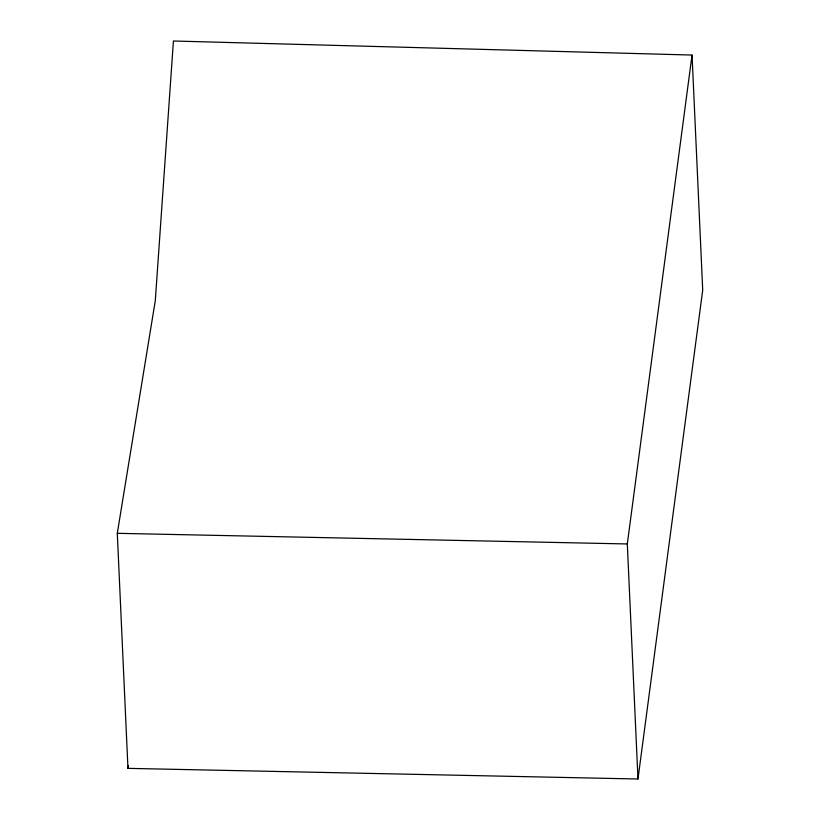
<?xml version="1.0" encoding="UTF-8"?>
<svg xmlns="http://www.w3.org/2000/svg" width="820" height="820" viewBox="0 0 820 820"><rect width="100%" height="100%" fill="white"/><g stroke="black" fill="none" stroke-linecap="round" stroke-linejoin="round"><path stroke-width="1.23" d="M637.98 779L627.31 543.957L692.039 55.053L173.42 41L155.298 300.643L117.291 533.318L127.961 768.36L637.98 779L702.709 290.085L692.039 55.053M127.961 768.36L128.371 765.839M117.291 533.318L627.31 543.957"/></g></svg>
